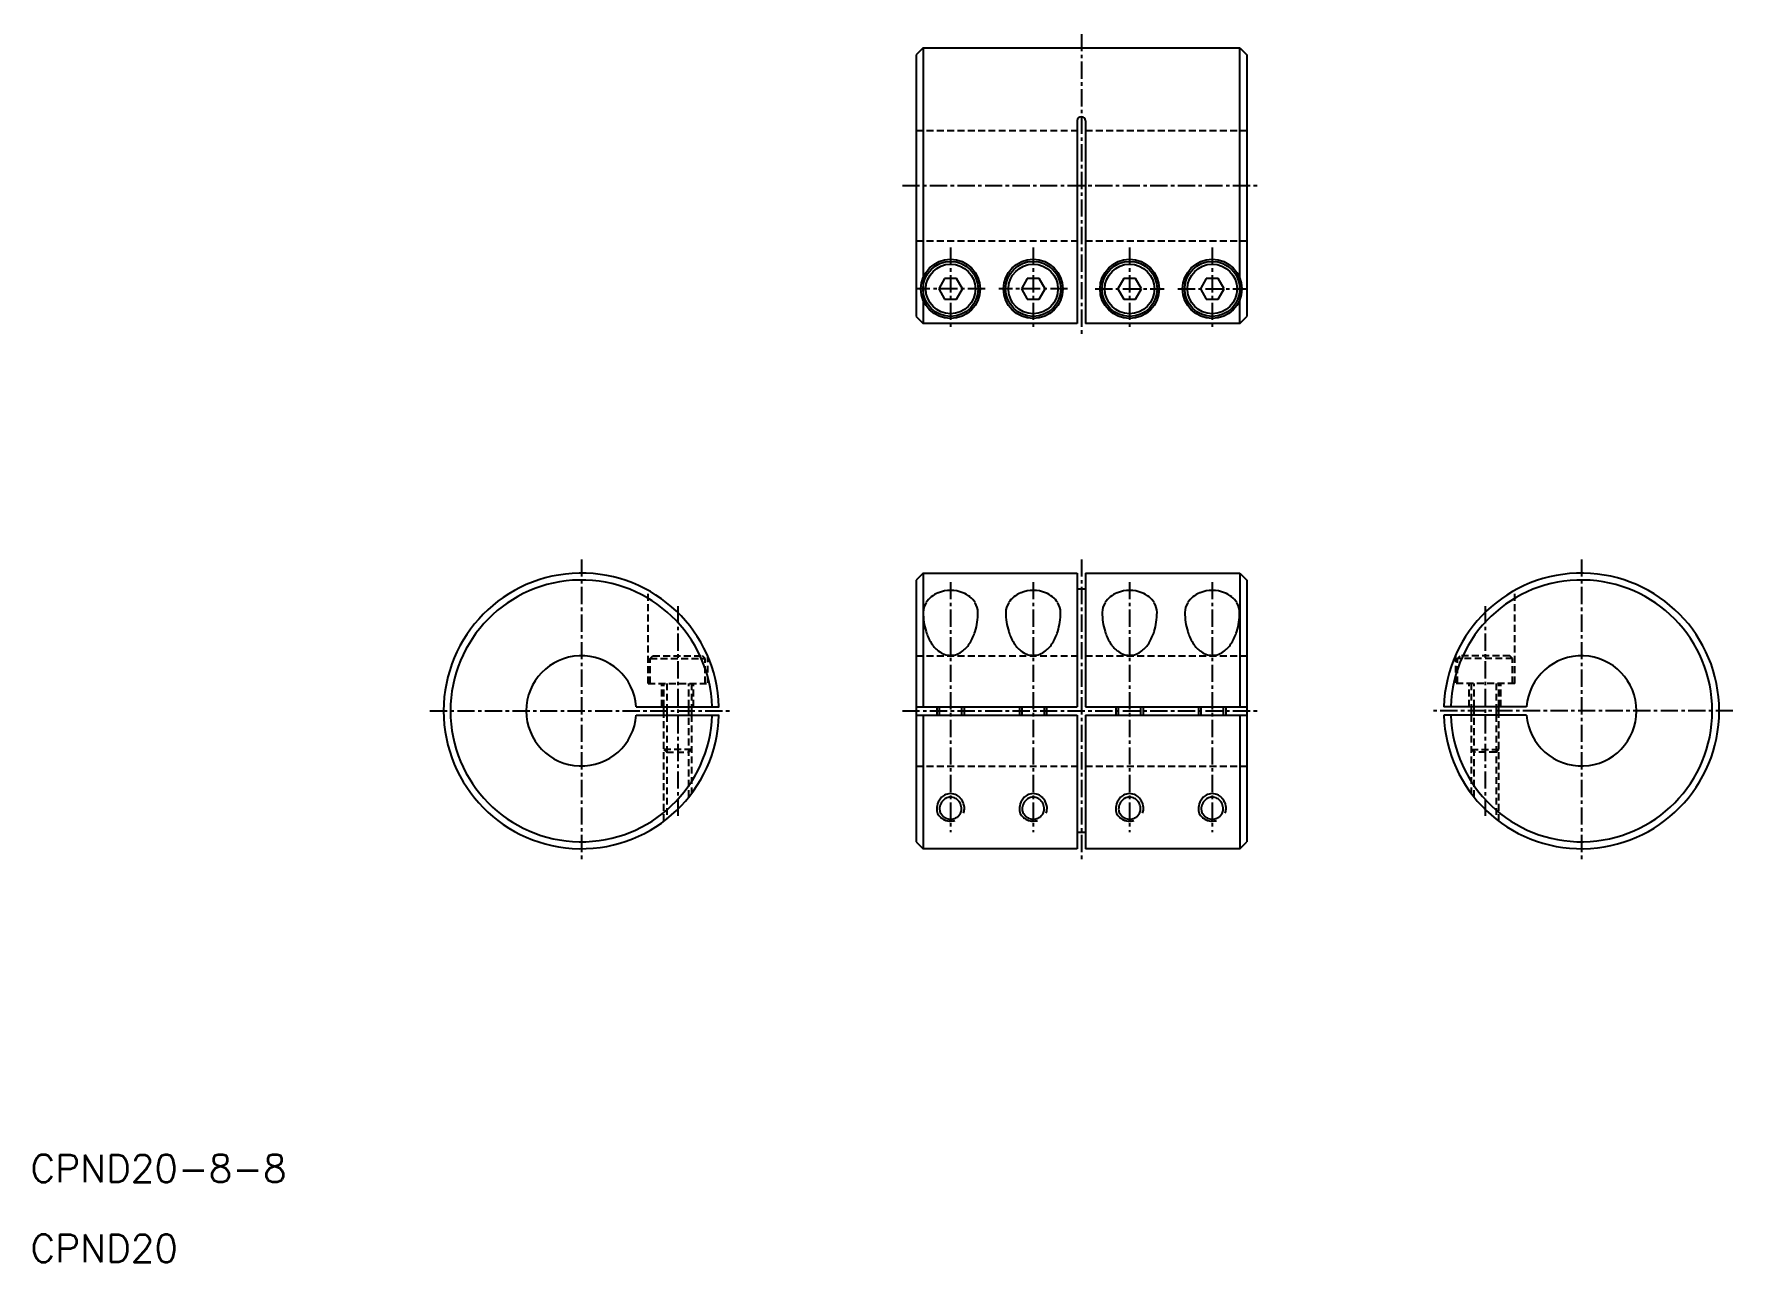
# Model space of a CAD drawing. Extents: x 10 to 134, y 10 to 99.
import ezdxf

# ---------------------------------------------------------------- set-up
doc = ezdxf.new("R2010")
doc.units = 0
doc.linetypes.add('CENTER', pattern=[2, 1.25, -0.25, 0.25, -0.25])
doc.linetypes.add('DASHED', pattern=[0.75, 0.5, -0.25])
doc.layers.get('0').update_dxf_attribs({"linetype": 'CONTINUOUS'})
doc.layers.add('CENTER', color=1, linetype='CENTER')
doc.styles.get("Standard").update_dxf_attribs({"font": 'txt.shx'})

msp = doc.modelspace()

# ---------------------------------------------------------------- linework, layer by layer
at = {"color": 7, "linetype": 'CONTINUOUS'}
for p, q in [((74.81, 98.13), (74.31, 97.63)), ((74.31, 97.63), (74.31, 78.63)), ((74.81, 98.13), (97.81, 98.13)), ((74.81, 98.13), (74.81, 78.13)), ((97.81, 78.13), (97.81, 98.13)), ((97.81, 98.13), (98.31, 97.63)), ((98.31, 97.63), (98.31, 78.63)), ((86.01, 92.83), (86.01, 78.13)), ((86.61, 92.83), (86.61, 78.13)), ((76.38, 81.38), (75.95, 80.63)), ((75.95, 80.63), (76.38, 79.88)), ((77.24, 81.38), (76.38, 81.38)), ((77.68, 80.63), (77.24, 81.38)), ((77.24, 79.88), (77.68, 80.63)), ((82.38, 81.38), (81.95, 80.63)), ((81.95, 80.63), (82.38, 79.88)), ((83.24, 81.38), (82.38, 81.38)), ((83.68, 80.63), (83.24, 81.38)), ((83.24, 79.88), (83.68, 80.63)), ((89.38, 81.38), (88.95, 80.63)), ((88.95, 80.63), (89.38, 79.88)), ((90.24, 81.38), (89.38, 81.38)), ((90.68, 80.63), (90.24, 81.38)), ((90.24, 79.88), (90.68, 80.63)), ((95.38, 81.38), (94.95, 80.63)), ((94.95, 80.63), (95.38, 79.88)), ((96.24, 81.38), (95.38, 81.38)), ((96.68, 80.63), (96.24, 81.38)), ((96.24, 79.88), (96.68, 80.63)), ((76.38, 79.88), (77.24, 79.88)), ((82.38, 79.88), (83.24, 79.88)), ((89.38, 79.88), (90.24, 79.88)), ((95.38, 79.88), (96.24, 79.88)), ((74.31, 78.63), (74.81, 78.13)), ((86.01, 78.13), (74.81, 78.13)), ((97.81, 78.13), (86.61, 78.13)), ((97.81, 78.13), (98.31, 78.63)), ((74.81, 60), (74.31, 59.5)), ((74.31, 59.5), (74.31, 40.5)), ((74.81, 60), (74.81, 50.3)), ((74.81, 60), (86.01, 60)), ((86.01, 60), (86.01, 50.3)), ((86.61, 60), (86.61, 50.3)), ((86.61, 60), (97.81, 60)), ((97.81, 60), (97.81, 50.3)), ((97.81, 60), (98.31, 59.5)), ((98.31, 59.5), (98.31, 40.5)), ((86.61, 58.83), (86.01, 58.83)), ((78.81, 57.14), (78.81, 57.14)), ((84.81, 57.14), (84.81, 57.14)), ((91.81, 57.14), (91.81, 57.14)), ((97.81, 57.14), (97.81, 57.14)), ((53.99, 50.3), (60, 50.3)), ((53.99, 49.7), (60, 49.7)), ((54.96, 49.7), (58.99, 49.7)), ((56, 49.7), (56, 50.3)), ((58, 50.3), (58, 49.7)), ((74.31, 50.3), (86.01, 50.3)), ((74.31, 49.7), (86.01, 49.7)), ((74.81, 49.7), (74.81, 40)), ((75.81, 50.3), (75.81, 49.7)), ((77.81, 49.7), (77.81, 50.3)), ((81.81, 50.3), (81.81, 49.7)), ((83.81, 49.7), (83.81, 50.3)), ((86.01, 49.7), (86.01, 40)), ((86.61, 50.3), (98.31, 50.3)), ((86.61, 49.7), (86.61, 40)), ((86.61, 49.7), (98.31, 49.7)), ((88.81, 50.3), (88.81, 49.7)), ((90.81, 49.7), (90.81, 50.3)), ((94.81, 50.3), (94.81, 49.7)), ((96.81, 49.7), (96.81, 50.3)), ((97.81, 49.7), (97.81, 40)), ((118.63, 50.3), (112.63, 50.3)), ((118.63, 49.7), (112.63, 49.7)), ((117.66, 49.7), (113.64, 49.7)), ((114.62, 50.3), (114.62, 49.7)), ((116.62, 49.7), (116.62, 50.3)), ((75.81, 42.86), (75.81, 42.86)), ((76.01, 42.86), (76.01, 42.86)), ((77.61, 42.86), (77.61, 42.86)), ((77.81, 42.86), (77.81, 42.86)), ((81.81, 42.86), (81.81, 42.86)), ((82.01, 42.86), (82.01, 42.86)), ((83.61, 42.86), (83.61, 42.86)), ((83.81, 42.86), (83.81, 42.86)), ((88.81, 42.86), (88.81, 42.86)), ((89.01, 42.86), (89.01, 42.86)), ((90.61, 42.86), (90.61, 42.86)), ((90.81, 42.86), (90.81, 42.86)), ((94.81, 42.86), (94.81, 42.86)), ((95.01, 42.86), (95.01, 42.86)), ((96.61, 42.86), (96.61, 42.86)), ((96.81, 42.86), (96.81, 42.86)), ((86.61, 41.17), (86.01, 41.17)), ((74.31, 40.5), (74.81, 40)), ((86.01, 40), (74.81, 40)), ((97.81, 40), (86.61, 40)), ((97.81, 40), (98.31, 40.5))]:
    msp.add_line(p, q, dxfattribs=at)
at = {"color": 3, "linetype": 'DASHED'}
for p, q in [((74.31, 92.13), (86.01, 92.13)), ((86.61, 92.13), (98.31, 92.13)), ((74.31, 84.13), (86.01, 84.13)), ((86.61, 84.13), (98.31, 84.13)), ((54.85, 52), (54.85, 58.75)), ((117.77, 52), (117.77, 58.75)), ((55, 53.8), (55.2, 54)), ((55, 53.8), (59, 53.8)), ((55, 52), (55, 53.8)), ((55.2, 54), (58.8, 54)), ((59, 53.8), (58.8, 54)), ((59, 52), (59, 53.8)), ((59.15, 54.03), (59.15, 52)), ((74.31, 54), (86.01, 54)), ((86.61, 54), (98.31, 54)), ((113.47, 54.03), (113.47, 52)), ((113.62, 53.8), (113.82, 54)), ((117.62, 53.8), (113.62, 53.8)), ((113.62, 52), (113.62, 53.8)), ((117.42, 54), (113.82, 54)), ((117.62, 53.8), (117.42, 54)), ((117.62, 52), (117.62, 53.8)), ((54.85, 52), (59.15, 52)), ((55.85, 50.3), (55.85, 52)), ((56, 50.3), (56, 52)), ((56.2, 52), (56.2, 50.3)), ((57.8, 50.3), (57.8, 52)), ((58, 52), (58, 50.3)), ((58.15, 50.3), (58.15, 52)), ((117.77, 52), (113.47, 52)), ((114.47, 50.3), (114.47, 52)), ((114.62, 52), (114.62, 50.3)), ((114.82, 50.3), (114.82, 52)), ((116.42, 52), (116.42, 50.3)), ((116.62, 50.3), (116.62, 52)), ((116.77, 50.3), (116.77, 52)), ((56, 42), (56, 49.7)), ((56.2, 49.7), (56.2, 42.15)), ((57.8, 43.74), (57.8, 49.7)), ((58, 49.7), (58, 44)), ((114.62, 49.7), (114.62, 44)), ((114.82, 43.74), (114.82, 49.7)), ((116.42, 49.7), (116.42, 42.15)), ((116.62, 42), (116.62, 49.7)), ((58, 47.2), (56, 47.2)), ((56, 47.2), (56.2, 47)), ((56.2, 47), (57.8, 47)), ((57.8, 47), (58, 47.2)), ((114.62, 47.2), (116.62, 47.2)), ((114.82, 47), (114.62, 47.2)), ((116.42, 47), (114.82, 47)), ((116.62, 47.2), (116.42, 47)), ((74.31, 46), (86.01, 46)), ((86.61, 46), (98.31, 46))]:
    msp.add_line(p, q, dxfattribs=at)
at = {"color": 3}
for p, q in [((56.2, 50.3), (56.2, 49.7)), ((57.8, 49.7), (57.8, 50.3)), ((76.01, 49.7), (76.01, 50.3)), ((77.61, 50.3), (77.61, 49.7)), ((82.01, 49.7), (82.01, 50.3)), ((83.61, 50.3), (83.61, 49.7)), ((89.01, 49.7), (89.01, 50.3)), ((90.61, 50.3), (90.61, 49.7)), ((95.01, 49.7), (95.01, 50.3)), ((96.61, 50.3), (96.61, 49.7)), ((114.82, 49.7), (114.82, 50.3)), ((116.42, 50.3), (116.42, 49.7))]:
    msp.add_line(p, q, dxfattribs=at)
at = {"color": 7, "linetype": 'CONTINUOUS'}
for centre, radius in [((76.81, 80.63), 2.15), ((82.81, 80.63), 2.15), ((89.81, 80.63), 2.15), ((95.81, 80.63), 2.15), ((76.81, 80.63), 2), ((76.81, 80.63), 1.8), ((82.81, 80.63), 2), ((82.81, 80.63), 1.8), ((89.81, 80.63), 2), ((89.81, 80.63), 1.8), ((95.81, 80.63), 2), ((95.81, 80.63), 1.8)]:
    msp.add_circle(centre, radius, dxfattribs=at)
for centre, radius, start, end in [((86.31, 92.83), 0.3, 0, 180), ((50, 50), 10, 1.7191, 358.2809), ((50, 50), 9.5, 1.8096, 358.1904), ((122.62, 50), 10, 181.7191, 178.2809), ((122.62, 50), 9.5, 181.8096, 178.1904), ((76.44, 56.97), 1.67, 128.4802, 147.7862), ((76.67, 56.68), 2.04, 111.6671, 128.5313), ((76.81, 56.35), 2.4, 89.8497, 111.6503), ((76.82, 56.35), 2.4, 68.3497, 90.1503), ((76.95, 56.68), 2.04, 51.4687, 68.3329), ((77.18, 56.97), 1.67, 32.2138, 51.5198), ((82.44, 56.97), 1.67, 128.4802, 147.7862), ((82.67, 56.68), 2.04, 111.6671, 128.5313), ((82.81, 56.35), 2.4, 89.8497, 111.6503), ((82.82, 56.35), 2.4, 68.3497, 90.1503), ((82.95, 56.68), 2.04, 51.4687, 68.3329), ((83.18, 56.97), 1.67, 32.2138, 51.5198), ((89.44, 56.97), 1.67, 128.4802, 147.7862), ((89.67, 56.68), 2.04, 111.6671, 128.5313), ((89.81, 56.35), 2.4, 89.8497, 111.6503), ((89.82, 56.35), 2.4, 68.3497, 90.1503), ((89.95, 56.68), 2.04, 51.4687, 68.3329), ((90.18, 56.97), 1.67, 32.2138, 51.5198), ((95.44, 56.97), 1.67, 128.4802, 147.7862), ((95.67, 56.68), 2.04, 111.6671, 128.5313), ((95.81, 56.35), 2.4, 89.8497, 111.6503), ((95.82, 56.35), 2.4, 68.3497, 90.1503), ((95.95, 56.68), 2.04, 51.4687, 68.3329), ((96.18, 56.97), 1.67, 32.2138, 51.5198), ((76.17, 57.13), 1.35, 147.6243, 179.6585), ((79.4, 57.13), 4.58, 179.7975, 197.4338), ((77.45, 57.13), 1.35, 0.3415, 32.3757), ((74.22, 57.13), 4.58, 342.5662, 0.2025), ((82.17, 57.13), 1.35, 147.6243, 179.6585), ((85.4, 57.13), 4.58, 179.7975, 197.4338), ((83.45, 57.13), 1.35, 0.3415, 32.3757), ((80.22, 57.13), 4.58, 342.5662, 0.2025), ((89.17, 57.13), 1.35, 147.6243, 179.6585), ((92.4, 57.13), 4.58, 179.7975, 197.4338), ((90.45, 57.13), 1.35, 0.3415, 32.3757), ((87.22, 57.13), 4.58, 342.5662, 0.2025), ((95.17, 57.13), 1.35, 147.6243, 179.6585), ((98.4, 57.13), 4.58, 179.7975, 197.4338), ((96.45, 57.13), 1.35, 0.3415, 32.3757), ((93.22, 57.13), 4.58, 342.5662, 0.2025), ((78.32, 56.79), 3.45, 197.4208, 212.2299), ((75.3, 56.79), 3.45, 327.7701, 342.5792), ((84.32, 56.79), 3.45, 197.4208, 212.2299), ((81.3, 56.79), 3.45, 327.7701, 342.5792), ((91.32, 56.79), 3.45, 197.4208, 212.2299), ((88.3, 56.79), 3.45, 327.7701, 342.5792), ((97.32, 56.79), 3.45, 197.4208, 212.2299), ((94.3, 56.79), 3.45, 327.7701, 342.5792), ((77.37, 56.18), 2.33, 212.0483, 231.3208), ((76.84, 55.48), 1.45, 230.6771, 268.9351), ((76.78, 55.48), 1.45, 271.0649, 309.3229), ((76.25, 56.18), 2.33, 308.6792, 327.9517), ((83.37, 56.18), 2.33, 212.0483, 231.3208), ((82.84, 55.48), 1.45, 230.6771, 268.9351), ((82.78, 55.48), 1.45, 271.0649, 309.3229), ((82.25, 56.18), 2.33, 308.6792, 327.9517), ((90.37, 56.18), 2.33, 212.0483, 231.3208), ((89.84, 55.48), 1.45, 230.6771, 268.9351), ((89.78, 55.48), 1.45, 271.0649, 309.3229), ((89.25, 56.18), 2.33, 308.6792, 327.9517), ((96.37, 56.18), 2.33, 212.0483, 231.3208), ((95.84, 55.48), 1.45, 230.6771, 268.9351), ((95.78, 55.48), 1.45, 271.0649, 309.3229), ((95.25, 56.18), 2.33, 308.6792, 327.9517), ((50, 50), 4, 4.3012, 355.6988), ((122.62, 50), 4, 184.3012, 175.6988), ((76.97, 42.86), 0.96, 155.7865, 180.0856), ((76.9, 42.89), 0.887, 137.9795, 155.768), ((76.85, 42.94), 0.808, 119.0566, 137.9909), ((76.81, 43), 0.739, 90.1243, 119.104), ((76.81, 43), 0.739, 60.896, 89.8757), ((76.78, 42.94), 0.808, 42.0091, 60.9434), ((76.72, 42.89), 0.887, 24.232, 42.0205), ((76.65, 42.86), 0.96, 359.9144, 24.2135), ((82.97, 42.86), 0.96, 155.7865, 180.0856), ((82.9, 42.89), 0.887, 137.9795, 155.768), ((82.85, 42.94), 0.808, 119.0566, 137.9909), ((82.81, 43), 0.739, 90.1243, 119.104), ((82.81, 43), 0.739, 60.896, 89.8757), ((82.78, 42.94), 0.808, 42.0091, 60.9434), ((82.72, 42.89), 0.887, 24.232, 42.0205), ((82.65, 42.86), 0.96, 359.9144, 24.2135), ((89.97, 42.86), 0.96, 155.7865, 180.0856), ((89.9, 42.89), 0.887, 137.9795, 155.768), ((89.85, 42.94), 0.808, 119.0566, 137.9909), ((89.81, 43), 0.739, 90.1243, 119.104), ((89.81, 43), 0.739, 60.896, 89.8757), ((89.78, 42.94), 0.808, 42.0091, 60.9434), ((89.72, 42.89), 0.887, 24.232, 42.0205), ((89.65, 42.86), 0.96, 359.9144, 24.2135), ((95.97, 42.86), 0.96, 155.7865, 180.0856), ((95.9, 42.89), 0.887, 137.9795, 155.768), ((95.85, 42.94), 0.808, 119.0566, 137.9909), ((95.81, 43), 0.739, 90.1243, 119.104), ((95.81, 43), 0.739, 60.896, 89.8757), ((95.78, 42.94), 0.808, 42.0091, 60.9434), ((95.72, 42.89), 0.887, 24.232, 42.0205), ((95.65, 42.86), 0.96, 359.9144, 24.2135), ((76.65, 42.86), 0.637, 180.1675, 209.8416), ((76.72, 42.9), 0.715, 209.7738, 228.8174), ((76.78, 42.97), 0.805, 228.7992, 246.386), ((76.81, 43.04), 0.89, 246.4056, 270.1038), ((76.81, 43.04), 0.89, 269.8962, 293.5944), ((76.85, 42.97), 0.805, 293.614, 311.2008), ((76.91, 42.9), 0.715, 311.1826, 330.2262), ((76.97, 42.86), 0.637, 330.1584, 359.8325), ((82.65, 42.86), 0.637, 180.1675, 209.8416), ((82.72, 42.9), 0.715, 209.7738, 228.8174), ((82.78, 42.97), 0.805, 228.7992, 246.386), ((82.81, 43.04), 0.89, 246.4056, 270.1038), ((82.81, 43.04), 0.89, 269.8962, 293.5944), ((82.85, 42.97), 0.805, 293.614, 311.2008), ((82.91, 42.9), 0.715, 311.1826, 330.2262), ((82.97, 42.86), 0.637, 330.1584, 359.8325), ((89.65, 42.86), 0.637, 180.1675, 209.8416), ((89.72, 42.9), 0.715, 209.7738, 228.8174), ((89.78, 42.97), 0.805, 228.7992, 246.386), ((89.81, 43.04), 0.89, 246.4056, 270.1038), ((89.81, 43.04), 0.89, 269.8962, 293.5944), ((89.85, 42.97), 0.805, 293.614, 311.2008), ((89.91, 42.9), 0.715, 311.1826, 330.2262), ((89.97, 42.86), 0.637, 330.1584, 359.8325), ((95.65, 42.86), 0.637, 180.1675, 209.8416), ((95.72, 42.9), 0.715, 209.7738, 228.8174), ((95.78, 42.97), 0.805, 228.7992, 246.386), ((95.81, 43.04), 0.89, 246.4056, 270.1038), ((95.81, 43.04), 0.89, 269.8962, 293.5944), ((95.85, 42.97), 0.805, 293.614, 311.2008), ((95.91, 42.9), 0.715, 311.1826, 330.2262), ((95.97, 42.86), 0.637, 330.1584, 359.8325)]:
    msp.add_arc(centre, radius, start, end, dxfattribs=at)
at = {"color": 3}
for centre, radius, start, end in [((77.09, 42.86), 1.28, 156.5227, 180.1071), ((76.97, 42.91), 1.15, 138.956, 156.5032), ((76.87, 43), 1.02, 119.9124, 138.9754), ((76.81, 43.1), 0.9, 90.1762, 119.9846), ((76.81, 43.1), 0.9, 60.0154, 89.8238), ((76.75, 43), 1.02, 41.0246, 60.0876), ((76.65, 42.91), 1.15, 23.4968, 41.044), ((76.54, 42.86), 1.28, 359.8929, 23.4773), ((83.09, 42.86), 1.28, 156.5227, 180.1071), ((82.97, 42.91), 1.15, 138.956, 156.5032), ((82.87, 43), 1.02, 119.9124, 138.9754), ((82.81, 43.1), 0.9, 90.1762, 119.9846), ((82.81, 43.1), 0.9, 60.0154, 89.8238), ((82.75, 43), 1.02, 41.0246, 60.0876), ((82.65, 42.91), 1.15, 23.4968, 41.044), ((82.54, 42.86), 1.28, 359.8929, 23.4773), ((90.09, 42.86), 1.28, 156.5227, 180.1071), ((89.97, 42.91), 1.15, 138.956, 156.5032), ((89.87, 43), 1.02, 119.9124, 138.9754), ((89.81, 43.1), 0.9, 90.1762, 119.9846), ((89.81, 43.1), 0.9, 60.0154, 89.8238), ((89.75, 43), 1.02, 41.0246, 60.0876), ((89.65, 42.91), 1.15, 23.4968, 41.044), ((89.54, 42.86), 1.28, 359.8929, 23.4773), ((96.09, 42.86), 1.28, 156.5227, 180.1071), ((95.97, 42.91), 1.15, 138.956, 156.5032), ((95.87, 43), 1.02, 119.9124, 138.9754), ((95.81, 43.1), 0.9, 90.1762, 119.9846), ((95.81, 43.1), 0.9, 60.0154, 89.8238), ((95.75, 43), 1.02, 41.0246, 60.0876), ((95.65, 42.91), 1.15, 23.4968, 41.044), ((95.54, 42.86), 1.28, 359.8929, 23.4773), ((76.57, 42.86), 0.761, 180.2112, 210.5365), ((76.67, 42.92), 0.877, 210.4467, 229.5792), ((76.76, 43.02), 1.01, 229.5536, 246.946), ((76.81, 43.14), 1.14, 246.9659, 270.1189), ((76.81, 43.14), 1.14, 269.8811, 285.9652), ((77.05, 42.86), 0.761, 338.1627, 359.7888), ((82.57, 42.86), 0.761, 180.2112, 210.5365), ((82.67, 42.92), 0.877, 210.4467, 229.5792), ((82.76, 43.02), 1.01, 229.5536, 246.946), ((82.81, 43.14), 1.14, 246.9659, 270.1189), ((82.81, 43.14), 1.14, 269.8811, 285.9652), ((83.05, 42.86), 0.761, 338.1627, 359.7888), ((89.57, 42.86), 0.761, 180.2112, 210.5365), ((89.67, 42.92), 0.877, 210.4467, 229.5792), ((89.76, 43.02), 1.01, 229.5536, 246.946), ((89.81, 43.14), 1.14, 246.9659, 270.1189), ((89.81, 43.14), 1.14, 269.8811, 285.9652), ((90.05, 42.86), 0.761, 338.1627, 359.7888), ((95.57, 42.86), 0.761, 180.2112, 210.5365), ((95.67, 42.92), 0.877, 210.4467, 229.5792), ((95.76, 43.02), 1.01, 229.5536, 246.946), ((95.81, 43.14), 1.14, 246.9659, 270.1189), ((95.81, 43.14), 1.14, 269.8811, 285.9652), ((96.05, 42.86), 0.761, 338.1627, 359.7888)]:
    msp.add_arc(centre, radius, start, end, dxfattribs=at)
at = {"layer": 'CENTER', "color": 1, "linetype": 'CENTER'}
for p, q in [((86.31, 99.13), (86.31, 77.13)), ((73.31, 88.13), (99.31, 88.13)), ((76.81, 83.63), (76.81, 77.63)), ((82.81, 83.63), (82.81, 77.63)), ((89.81, 83.63), (89.81, 77.63)), ((95.81, 83.63), (95.81, 77.63)), ((79.31, 80.63), (74.31, 80.63)), ((85.31, 80.63), (80.31, 80.63)), ((87.31, 80.63), (92.31, 80.63)), ((93.31, 80.63), (98.31, 80.63)), ((50, 61), (50, 39)), ((86.31, 61), (86.31, 39)), ((122.62, 61), (122.62, 39)), ((76.81, 59.35), (76.81, 41.19)), ((82.81, 59.35), (82.81, 41.19)), ((89.81, 59.35), (89.81, 41.19)), ((95.81, 59.35), (95.81, 41.19)), ((57, 57.61), (57, 42.39)), ((115.62, 57.61), (115.62, 42.39)), ((39, 50), (61, 50)), ((73.31, 50), (99.31, 50)), ((133.62, 50), (111.62, 50))]:
    msp.add_line(p, q, dxfattribs=at)

# ---------------------------------------------------------------- texts
at = {"color": 7, "linetype": 'CONTINUOUS'}
for s, p in [('CPND20-8-8', (10, 15.79)), ('CPND20', (10, 10))]:
    msp.add_text(s, height=2, dxfattribs=at).set_placement(p)

doc.saveas('drawing.dxf')
